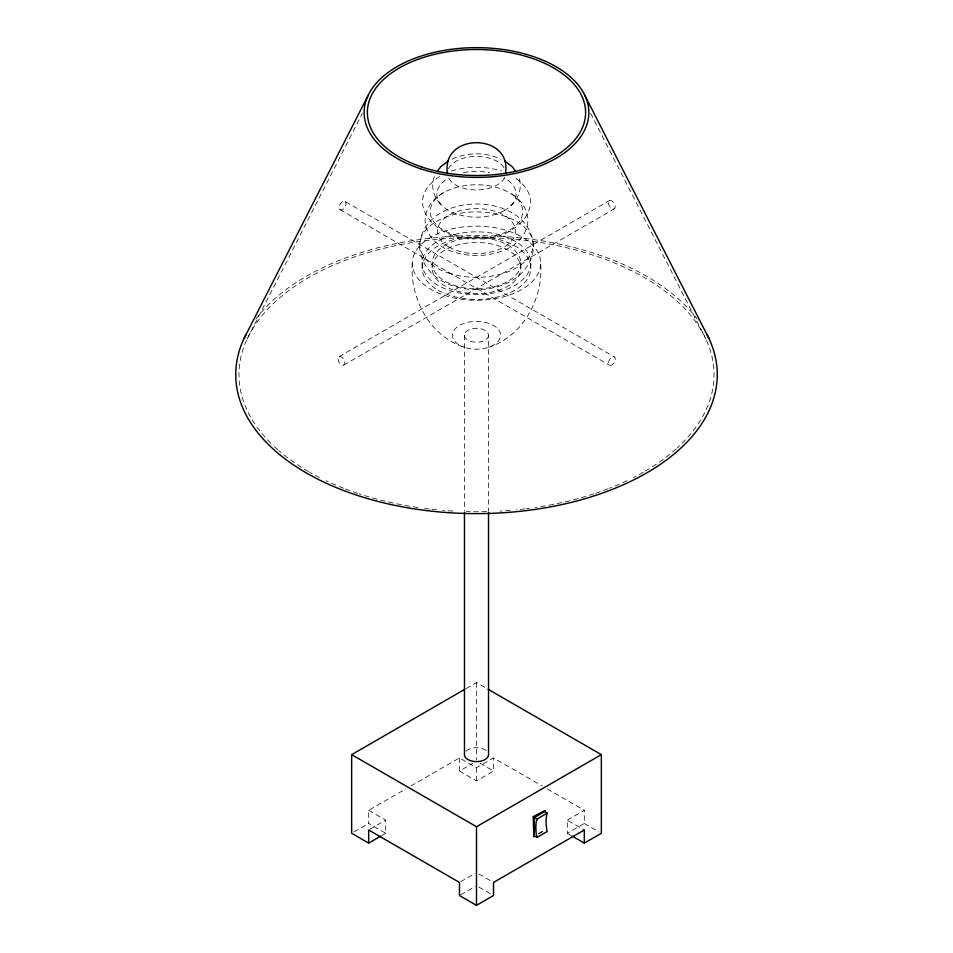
<?xml version="1.0" encoding="UTF-8"?>
<svg xmlns="http://www.w3.org/2000/svg" width="953" height="953" viewBox="0 0 953 953"><rect width="100%" height="100%" fill="white"/><g stroke="black" fill="none" stroke-linecap="round" stroke-linejoin="round"><path stroke-width="0.71" stroke-dasharray="4.76 3.57" d="M412.304 263.219C409.587 298.253 429.886 336.349 464.468 347.333A24.075 13.902 0 0 0 500.575 335.289A24.075 13.902 0 0 0 464.468 323.258A24.075 13.902 0 0 0 464.468 347.333M434.342 176.686C430.315 186.836 434.068 198.76 442.168 205.729M247.053 339.113L362.343 113.371M510.832 205.729C518.932 198.76 522.685 186.836 518.658 176.686M439.714 176.531C398.14 203.37 440.739 242.622 476.5 238.679C512.261 242.622 554.86 203.37 513.286 176.531M504.268 210.649L504.53 210.47A39.645 22.884 0 0 0 504.53 178.104M339.042 356.672L609.372 200.606M343.854 365.023L614.185 208.945M466.208 688.519L476.5 682.574L486.792 688.519M368.68 810.336L385.703 820.176L385.703 833.279L368.68 823.452L368.68 810.336L405.764 788.929M410.886 785.975L459.477 757.921L476.5 767.749L493.523 757.921L542.114 785.975M354.087 831.874L368.68 823.452M459.477 757.921L459.477 771.025L472.855 763.305M369.895 829.301L385.703 820.176M382.058 835.376L385.703 833.279M459.477 771.025L476.5 780.852L493.523 771.025L493.523 757.921M538.207 833.684L543.329 830.73M538.862 833.97L542.638 831.778M460.692 881.716L475.285 873.293M567.297 820.176L584.32 810.336L584.32 823.452L567.297 833.279L567.297 820.176L584.32 830.003M460.692 894.819L475.285 886.397M443.788 192.566C430.911 198.915 421.035 214.508 426.765 228.863C433.806 248.542 457.583 255.309 476.5 255.583C495.417 255.309 519.194 248.542 526.235 228.863C531.965 214.508 522.089 198.915 509.212 192.566M452.032 159.211C467.173 152.039 485.827 152.039 500.968 159.211M488.532 347.333C523.114 336.349 543.413 298.253 540.696 263.219A64.196 37.06 0 0 0 444.396 231.114A64.196 37.06 0 0 0 444.396 295.323A64.196 37.06 0 0 0 540.696 263.219M451.305 171.04C467.649 166.036 485.351 166.036 501.695 171.04M345.081 201.44A4.813 2.776 -60 0 1 343.33 208.957A4.813 2.776 -60 0 1 339.328 206.277A4.813 2.776 -60 0 1 345.081 201.44L614.387 356.934A4.813 2.776 -60 0 1 612.648 364.439A4.813 2.776 -60 0 1 608.645 361.759A4.813 2.776 -60 0 1 614.387 356.934M340.078 209.672L609.396 365.154M547.236 788.929L584.32 810.336M480.145 763.305L493.523 771.025M584.32 823.452L598.913 831.874M567.297 833.279L570.942 835.376M478.93 873.996L492.308 881.716M478.93 887.1L493.523 895.522M590.657 113.371L705.947 339.113M530.821 263.219A54.321 31.354 0 0 1 449.339 290.379A54.321 31.354 0 0 1 449.339 236.058A54.321 31.354 0 0 1 530.821 263.219L530.821 268.067M520.826 263.219A44.326 25.588 0 0 1 454.331 285.388A44.326 25.588 0 0 1 454.331 241.049A44.326 25.588 0 0 1 520.826 263.219L520.826 268.067A44.326 25.588 0 0 1 454.331 290.236A44.326 25.588 0 0 1 454.331 245.898A44.326 25.588 0 0 1 520.826 268.067M488.532 335.289A12.032 6.945 0 0 1 470.484 341.317A12.032 6.945 0 0 1 470.484 329.273A12.032 6.945 0 0 1 488.532 335.289L488.532 510.772M476.5 682.574L476.5 759.72M476.5 767.749L476.5 780.852M464.468 335.289L464.468 510.772M432.174 263.219L432.174 268.067M422.179 263.219L422.179 268.067M466.077 751.167A12.032 6.945 0 0 1 486.923 751.167M504.53 210.47A39.645 22.884 0 0 1 448.47 210.47A39.645 22.884 0 0 1 448.47 178.104M463.42 172.684A39.645 22.884 0 0 1 489.58 172.684M504.566 177.532A29.055 16.773 0 0 1 476.5 189.957A29.055 16.773 0 0 1 448.434 177.532M448.434 168.848A29.055 16.773 0 0 1 475.559 156.423A29.055 16.773 0 0 1 504.006 167.799M270.783 443.181A237.535 137.137 0 0 1 326.295 268.365A237.535 137.137 0 0 1 634.055 271.974A237.535 137.137 0 0 1 677.214 447.946M676.177 448.887A237.535 137.137 0 0 1 644.466 471.58M643.287 472.259A237.535 137.137 0 0 1 633.483 477.536M627.062 480.681A237.535 137.137 0 0 1 609.467 488.258M608.062 488.794A237.535 137.137 0 0 1 595.268 493.38M593.933 493.821A237.535 137.137 0 0 1 535.145 507.508M529.415 508.306A237.535 137.137 0 0 1 526.532 508.676M525.079 508.854A237.535 137.137 0 0 1 516.335 509.807M510.451 510.343A237.535 137.137 0 0 1 500.111 511.07M486.792 511.618A237.535 137.137 0 0 1 466.208 511.618M452.889 511.07A237.535 137.137 0 0 1 442.549 510.343M436.665 509.807A237.535 137.137 0 0 1 430.816 509.188M429.362 509.021A237.535 137.137 0 0 1 423.585 508.306M417.855 507.508A237.535 137.137 0 0 1 359.067 493.821M357.732 493.38A237.535 137.137 0 0 1 344.938 488.794M343.533 488.258A237.535 137.137 0 0 1 325.938 480.681M319.517 477.536A237.535 137.137 0 0 1 309.713 472.259M308.534 471.58A237.535 137.137 0 0 1 278.955 450.769M277.883 449.828A237.535 137.137 0 0 1 271.76 444.134M255.845 319.017A240.752 138.995 0 0 1 476.5 235.617A240.752 138.995 0 0 1 697.155 319.017M419.582 246.493C423.251 303.197 526.985 304.221 533.43 248.399C533.68 190.004 422.06 189.051 419.582 246.493M438.094 290.236A54.321 31.354 0 0 0 528.963 276.179A54.321 31.354 0 0 0 462.443 237.773A54.321 31.354 0 0 0 438.094 290.236M448.172 272.939A56.656 32.712 0 0 0 533.156 244.611A56.656 32.712 0 0 0 448.172 216.283A56.656 32.712 0 0 0 448.172 272.939M448.923 247.03A39.002 22.515 0 0 0 514.167 236.94A39.002 22.515 0 0 0 466.41 209.362A39.002 22.515 0 0 0 448.923 247.03M453.378 234.581A46.256 26.708 0 0 0 522.756 211.459A46.256 26.708 0 0 0 453.378 188.325A46.256 26.708 0 0 0 453.378 234.581M608.371 202.81A4.813 2.776 60 0 0 613.482 209.16A4.813 2.776 60 0 0 613.482 202.346A4.813 2.776 60 0 0 608.371 202.81M338.041 358.888A4.813 2.776 60 0 0 343.151 365.237A4.813 2.776 60 0 0 343.151 358.423A4.813 2.776 60 0 0 338.041 358.888"/><path stroke-width="1.43" d="M505.555 173.184C511.88 132.527 441.12 132.527 447.445 173.184M243.956 338.637L367.977 95.729M437.32 171.445L440.631 166.835L448.518 160.759M380.843 836.079L368.68 843.107L351.657 833.279L351.657 754.645L464.921 689.257M351.657 754.645L476.5 826.727L601.343 754.645L601.343 833.279L584.32 843.107L572.157 836.079M533.239 816.888L545.164 810.669L533.239 816.888L533.811 836.877L533.811 817.221M534.383 817.543L544.592 811.646L547.201 813.159A40.121 23.17 60 0 0 547.201 831.504L536.992 837.401L534.383 835.9L534.383 817.543L536.992 819.056L547.201 813.159M368.68 843.107L368.68 830.003L459.477 882.418L459.477 895.522L476.5 905.35L493.523 895.522L493.523 882.418L584.32 830.003L584.32 843.107M488.079 689.257L601.343 754.645M504.482 160.759L512.369 166.835L515.68 171.445M585.023 95.729L709.044 338.637M488.532 512.249L488.532 754.645A12.032 6.945 0 0 1 476.5 761.602A12.032 6.945 0 0 1 464.468 754.645L464.468 512.249M476.5 826.727L476.5 905.35M707.221 334.908A240.752 138.995 0 0 1 476.5 513.607A240.752 138.995 0 0 1 245.779 334.908M536.992 837.401A40.121 23.17 60 0 1 536.992 819.056M420.321 168.693A112.347 64.864 0 0 0 588.847 112.514A112.347 64.864 0 0 0 420.321 56.334A112.347 64.864 0 0 0 420.321 168.693M421.941 167.073A109.107 62.993 0 0 0 585.607 112.514A109.107 62.993 0 0 0 421.941 57.954A109.107 62.993 0 0 0 421.941 167.073"/></g></svg>
